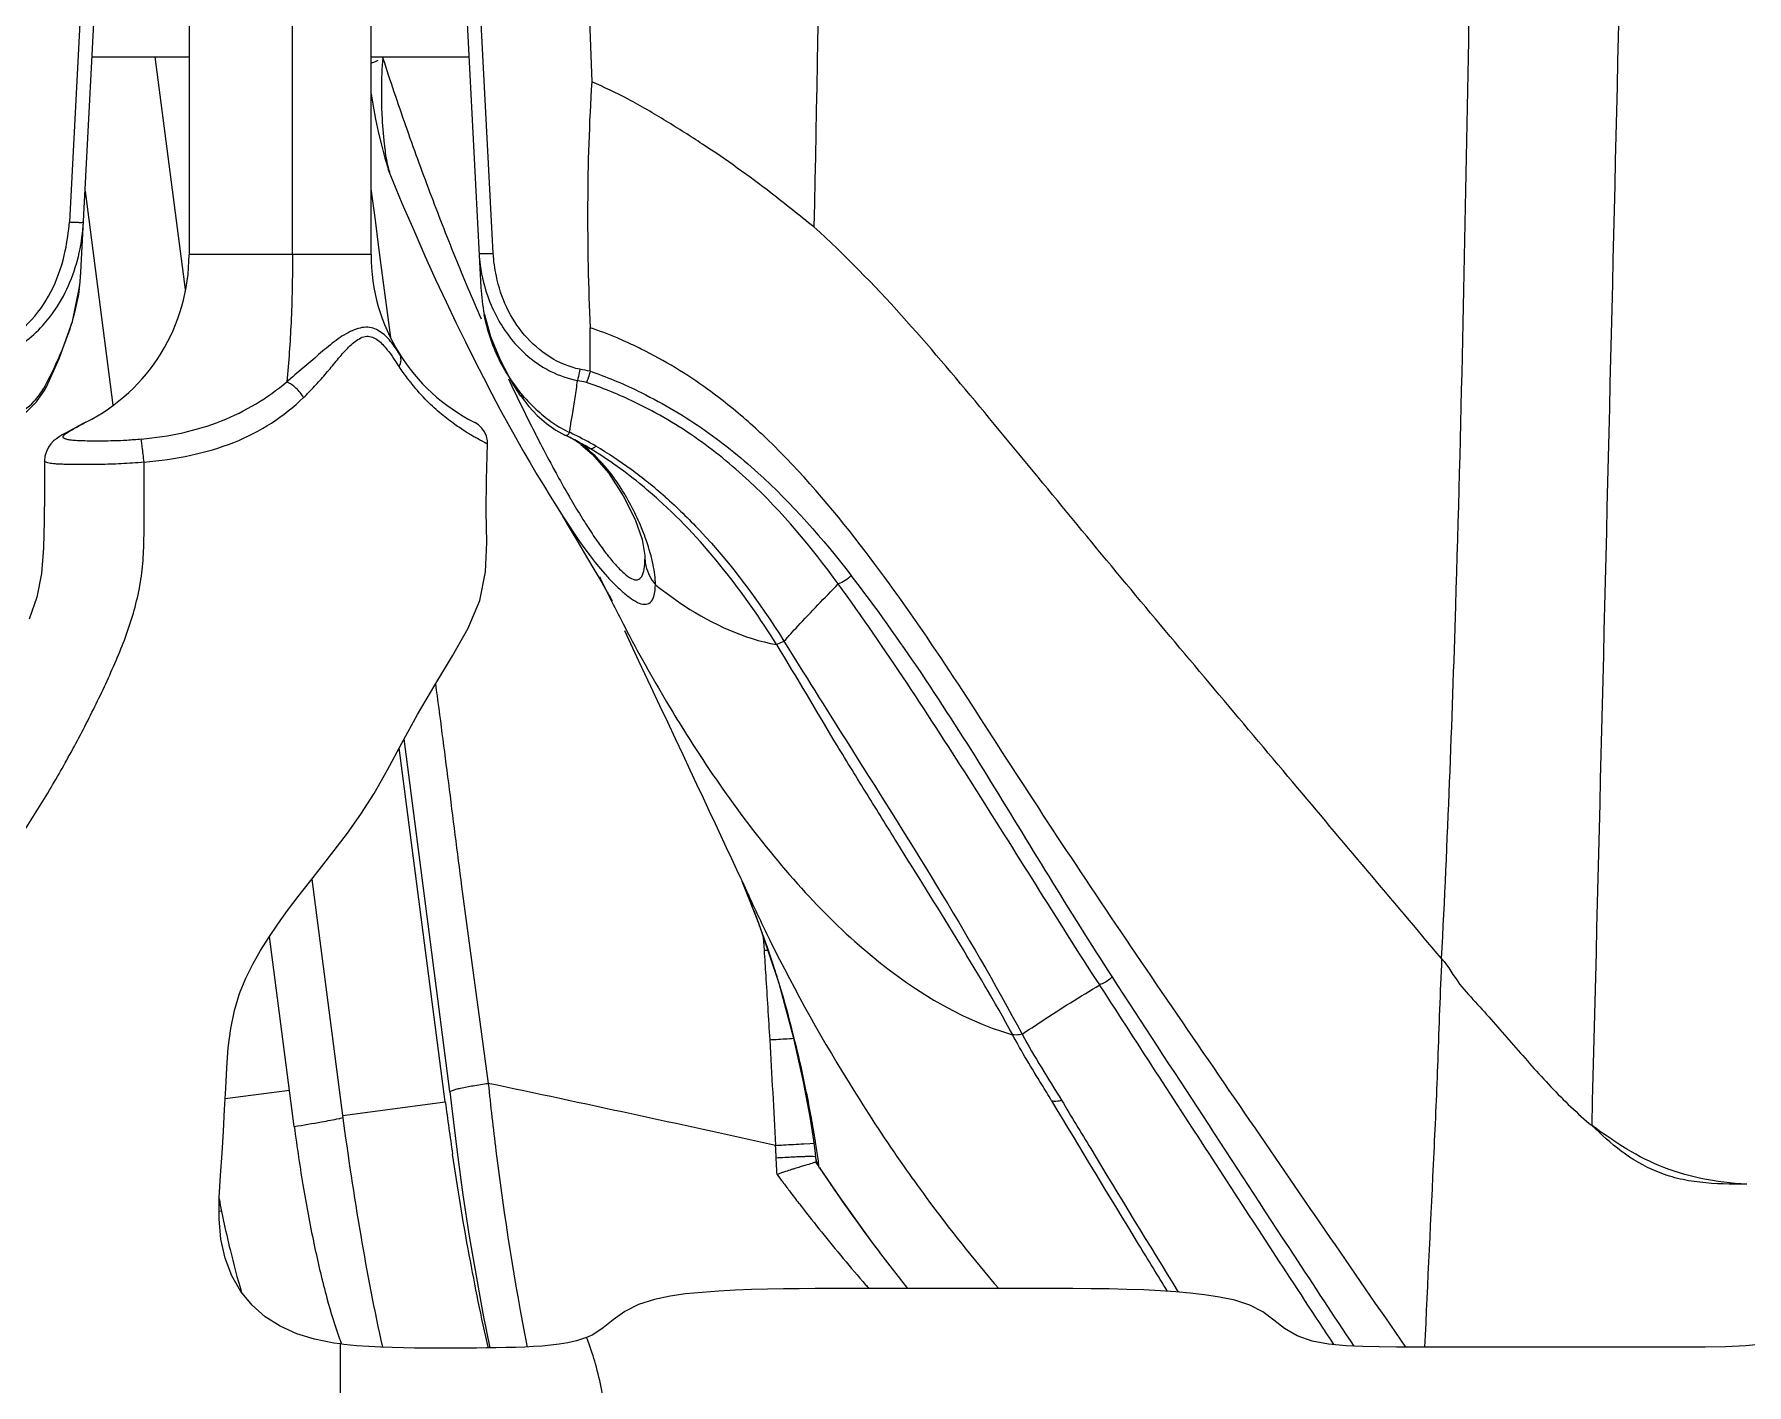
# Model space of a CAD drawing. Header units: millimetres. Extents: x -73584 to -37571, y -61249 to -50748.
# Drawn here: x -54093.75 to -54057.2, y -59246.53 to -59217.72 of the extents above; entities that cross this region are included whole.
import ezdxf

# ---------------------------------------------------------------- set-up
doc = ezdxf.new("R2010")
doc.units = ezdxf.units.MM
doc.header["$LTSCALE"] = 200
doc.layers.add('DIM', color=3, linetype='Continuous')

# ---------------------------------------------------------------- blocks, each defined once
blk = doc.blocks.new('12586')
at = {"color": 7, "linetype": 'Continuous'}
for p, q in [((-40180.123, -54896.429), (-40178.848, -54872.11)), ((-40173.929, -54896.055), (-40173.929, -54878.989)), ((-40172.42, -54880.816), (-40171.585, -54896.755)), ((-40171.323, -54896.026), (-40172.121, -54880.813)), ((-40175.605, -54896.055), (-40175.605, -54882.057)), ((-40177.812, -54882.557), (-40177.812, -54896.055)), ((-40180.024, -54888.829), (-40180.366, -54895.358)), ((-40179.882, -54891.834), (-40177.812, -54891.834)), ((-40177.889, -54896.799), (-40178.535, -54891.834)), ((-40173.929, -54891.834), (-40171.843, -54891.834)), ((-40173.93, -54894.652), (-40173.843, -54895.316)), ((-40180.032, -54894.7), (-40179.438, -54899.267)), ((-40173.269, -54894.955), (-40173.019, -54895.536)), ((-40173.843, -54895.316), (-40173.774, -54895.847)), ((-40173.843, -54895.316), (-40173.774, -54895.847)), ((-40177.183, -54896.055), (-40177.812, -54896.055)), ((-40175.605, -54896.055), (-40177.183, -54896.055)), ((-40175.429, -54896.055), (-40175.605, -54896.055)), ((-40173.929, -54896.055), (-40175.429, -54896.055)), ((-40173.948, -54896.055), (-40174.548, -54896.055)), ((-40173.774, -54895.847), (-40173.704, -54896.383)), ((-40173.774, -54895.847), (-40173.704, -54896.383)), ((-40173.704, -54896.383), (-40173.516, -54897.823)), ((-40172.55, -54896.586), (-40172.329, -54897.061)), ((-40172.329, -54897.061), (-40172.118, -54897.504)), ((-40172.118, -54897.504), (-40171.915, -54897.918)), ((-40171.507, -54897.334), (-40171.378, -54897.798)), ((-40169.252, -54898.542), (-40169.252, -54897.615)), ((-40169.252, -54898.542), (-40169.252, -54897.615)), ((-40171.532, -54898.677), (-40171.352, -54899.023)), ((-40170.749, -54899.061), (-40170.754, -54899.053)), ((-40169.633, -54899.471), (-40169.602, -54899.288)), ((-40180.019, -54899.632), (-40180.016, -54899.63)), ((-40169.409, -54900.13), (-40169.449, -54900.104)), ((-40169.449, -54900.104), (-40169.204, -54900.317)), ((-40180.895, -54900.453), (-40180.895, -54900.453)), ((-40170.536, -54900.493), (-40170.388, -54900.743)), ((-40169.204, -54900.317), (-40168.865, -54900.711)), ((-40169.85, -54901.616), (-40169.741, -54901.801)), ((-40168.084, -54902.47), (-40168.083, -54902.548)), ((-40172.344, -54914.13), (-40173.327, -54906.574)), ((-40172.249, -54913.904), (-40173.225, -54906.386)), ((-40175.192, -54909.374), (-40174.536, -54914.422)), ((-40166.037, -54909.365), (-40166.011, -54909.419)), ((-40165.946, -54909.559), (-40165.946, -54909.559)), ((-40165.946, -54909.559), (-40165.946, -54909.559)), ((-40175.567, -54914.652), (-40176.095, -54910.597)), ((-40165.559, -54910.602), (-40165.541, -54910.895)), ((-40177.042, -54914.058), (-40175.668, -54913.875)), ((-40174.536, -54914.422), (-40172.344, -54914.13)), ((-40164.695, -54915.022), (-40164.566, -54915.014)), ((-40164.566, -54915.014), (-40164.479, -54915.009)), ((-40164.651, -54915.481), (-40164.768, -54915.516)), ((-40164.453, -54915.224), (-40164.442, -54915.315)), ((-40164.445, -54915.285), (-40164.443, -54915.308)), ((-40164.443, -54915.308), (-40164.442, -54915.315)), ((-40164.443, -54915.308), (-40164.442, -54915.315)), ((-40164.442, -54915.315), (-40164.442, -54915.32)), ((-40164.442, -54915.32), (-40164.441, -54915.326)), ((-40164.438, -54915.399), (-40164.436, -54915.421)), ((-40164.432, -54915.421), (-40164.43, -54915.431)), ((-40164.43, -54915.433), (-40164.43, -54915.43)), ((-40164.429, -54915.431), (-40164.422, -54915.442)), ((-40164.429, -54915.431), (-40164.422, -54915.443)), ((-40164.363, -54915.529), (-40164.361, -54915.537)), ((-40164.362, -54915.535), (-40164.361, -54915.542)), ((-40164.361, -54915.533), (-40163.926, -54916.171)), ((-40164.36, -54915.542), (-40164.361, -54915.534)), ((-40164.361, -54915.537), (-40164.36, -54915.542)), ((-40164.361, -54915.542), (-40164.36, -54915.542)), ((-40164.36, -54915.542), (-40164.36, -54915.543)), ((-40177.173, -54916.46), (-40177.12, -54916.453)), ((-40163.102, -54917.309), (-40163.056, -54917.371)), ((-40163.056, -54917.371), (-40162.482, -54918.109)), ((-40169.329, -54919.155), (-40169.33, -54919.152)), ((-40169.328, -54919.158), (-40169.33, -54919.152)), ((-40169.33, -54919.152), (-40169.33, -54919.152)), ((-40174.589, -54919.29), (-40174.589, -54923.696))]:
    blk.add_line(p, q, dxfattribs=at)
for points in [[(-40173.929, -54892.622), (-40173.892, -54892.845), (-40173.831, -54893.166), (-40173.768, -54893.463), (-40173.702, -54893.738), (-40173.633, -54893.994), (-40173.555, -54894.238), (-40173.531, -54894.299)], [(-40173.573, -54894.222), (-40173.529, -54894.33), (-40173.269, -54894.955)], [(-40173.019, -54895.536), (-40172.779, -54896.081), (-40172.55, -54896.586)], [(-40174.548, -54896.055), (-40174.748, -54896.055), (-40174.966, -54896.055), (-40175.195, -54896.055), (-40175.429, -54896.055)], [(-40180.858, -54898.876), (-40180.575, -54898.259), (-40180.301, -54897.481), (-40180.147, -54896.712), (-40180.123, -54896.429)], [(-40171.915, -54897.918), (-40171.72, -54898.309), (-40171.532, -54898.677)], [(-40171.378, -54897.798), (-40171.168, -54898.313), (-40170.9, -54898.817), (-40170.754, -54899.053)], [(-40181.825, -54899.643), (-40181.757, -54899.631), (-40181.501, -54899.541), (-40181.27, -54899.392), (-40181.066, -54899.193), (-40180.892, -54898.942), (-40180.858, -54898.877)], [(-40171.352, -54899.023), (-40171.178, -54899.351), (-40171.009, -54899.66)], [(-40170.738, -54899.054), (-40170.718, -54899.087), (-40170.565, -54899.295), (-40170.382, -54899.488), (-40170.184, -54899.656), (-40169.985, -54899.796), (-40169.79, -54899.904)], [(-40180.017, -54899.63), (-40180.059, -54899.652), (-40180.179, -54899.715), (-40180.279, -54899.769), (-40180.368, -54899.817), (-40180.45, -54899.861), (-40180.521, -54899.901), (-40180.584, -54899.94), (-40180.643, -54899.982), (-40180.702, -54900.03), (-40180.759, -54900.089), (-40180.813, -54900.163), (-40180.858, -54900.253), (-40180.887, -54900.355), (-40180.895, -54900.453)], [(-40171.444, -54900.096), (-40171.447, -54900.027), (-40171.467, -54899.93), (-40171.506, -54899.838), (-40171.563, -54899.755), (-40171.636, -54899.685), (-40171.717, -54899.634)], [(-40171.009, -54899.66), (-40170.846, -54899.952), (-40170.688, -54900.23), (-40170.536, -54900.493)], [(-40174.589, -54919.29), (-40174.72, -54919.272), (-40175.133, -54919.19), (-40175.516, -54919.073), (-40175.869, -54918.914), (-40176.187, -54918.712), (-40176.468, -54918.463), (-40176.708, -54918.171), (-40176.901, -54917.836), (-40177.042, -54917.462), (-40177.133, -54917.057), (-40177.173, -54916.624), (-40177.172, -54916.171), (-40177.144, -54915.698), (-40177.108, -54915.222), (-40177.078, -54914.752), (-40177.053, -54914.289), (-40177.03, -54913.839), (-40177.007, -54913.401), (-40176.976, -54912.975), (-40176.924, -54912.565), (-40176.845, -54912.176), (-40176.734, -54911.815), (-40176.601, -54911.49), (-40176.45, -54911.188), (-40176.287, -54910.901), (-40176.11, -54910.619), (-40175.918, -54910.336), (-40175.709, -54910.048), (-40175.484, -54909.75), (-40175.244, -54909.44), (-40174.986, -54909.112), (-40174.713, -54908.763), (-40174.432, -54908.394), (-40174.145, -54907.993), (-40173.86, -54907.549), (-40173.579, -54907.048), (-40173.273, -54906.474), (-40172.939, -54905.866), (-40172.569, -54905.237), (-40172.188, -54904.614), (-40171.853, -54904.026), (-40171.607, -54903.43), (-40171.484, -54902.823), (-40171.457, -54902.193), (-40171.472, -54901.534), (-40171.466, -54900.85), (-40171.444, -54900.096)], [(-40180.895, -54900.453), (-40180.895, -54901.129), (-40180.902, -54901.73), (-40180.921, -54902.307), (-40180.965, -54902.857), (-40181.059, -54903.363), (-40181.224, -54903.828)], [(-40170.388, -54900.743), (-40170.245, -54900.981), (-40170.106, -54901.207), (-40169.972, -54901.423)], [(-40168.865, -54900.711), (-40168.546, -54901.198), (-40168.296, -54901.703), (-40168.141, -54902.129), (-40168.084, -54902.47)], [(-40169.972, -54901.423), (-40169.843, -54901.627), (-40169.717, -54901.821)], [(-40169.741, -54901.801), (-40169.528, -54902.163), (-40169.33, -54902.499), (-40169.155, -54902.798), (-40169.006, -54903.052), (-40168.889, -54903.255), (-40168.81, -54903.392), (-40168.784, -54903.437)], [(-40169.717, -54901.821), (-40169.596, -54902.002), (-40169.48, -54902.172)], [(-40169.48, -54902.172), (-40169.366, -54902.331), (-40169.255, -54902.48), (-40169.144, -54902.622), (-40169.033, -54902.756), (-40168.941, -54902.863)], [(-40168.521, -54904.071), (-40168.218, -54904.719), (-40167.963, -54905.26), (-40167.77, -54905.671), (-40167.605, -54906.022), (-40167.437, -54906.379), (-40167.277, -54906.72), (-40167.125, -54907.043), (-40166.981, -54907.351), (-40166.844, -54907.644), (-40166.713, -54907.924), (-40166.586, -54908.193), (-40166.465, -54908.451), (-40166.349, -54908.7), (-40166.238, -54908.936), (-40166.129, -54909.168), (-40166.037, -54909.365)], [(-40166.014, -54909.42), (-40165.651, -54910.332), (-40165.228, -54911.598)], [(-40166.011, -54909.419), (-40165.976, -54909.496), (-40165.946, -54909.559)], [(-40165.561, -54910.602), (-40165.56, -54910.624), (-40165.541, -54910.895)], [(-40165.228, -54911.598), (-40164.918, -54912.743), (-40164.706, -54913.699), (-40164.567, -54914.445), (-40164.488, -54914.952), (-40164.453, -54915.224)], [(-40172.249, -54913.904), (-40172.208, -54914.27), (-40172.094, -54915.201)], [(-40172.094, -54915.201), (-40171.968, -54916.111), (-40171.832, -54916.992), (-40171.689, -54917.837), (-40171.54, -54918.642), (-40171.391, -54919.377)], [(-40164.441, -54915.326), (-40164.441, -54915.33), (-40164.44, -54915.334), (-40164.439, -54915.34), (-40164.438, -54915.348), (-40164.435, -54915.362), (-40164.429, -54915.388), (-40164.416, -54915.43), (-40164.388, -54915.495), (-40164.36, -54915.543)], [(-40164.36, -54915.543), (-40164.361, -54915.538), (-40164.361, -54915.534)], [(-40163.926, -54916.171), (-40163.246, -54917.116), (-40163.102, -54917.309)], [(-40144.158, -54919.293), (-40144.59, -54919.333), (-40145.027, -54919.351), (-40145.459, -54919.358), (-40145.886, -54919.36), (-40146.313, -54919.359), (-40146.742, -54919.358), (-40147.182, -54919.358), (-40147.624, -54919.358), (-40148.059, -54919.359), (-40148.491, -54919.359), (-40148.917, -54919.359), (-40149.337, -54919.359), (-40149.751, -54919.358), (-40150.156, -54919.359), (-40150.548, -54919.359), (-40150.933, -54919.36), (-40151.309, -54919.36), (-40151.681, -54919.361), (-40152.049, -54919.36), (-40152.413, -54919.356), (-40152.764, -54919.348), (-40153.122, -54919.331), (-40153.495, -54919.297), (-40153.848, -54919.233), (-40154.168, -54919.12), (-40154.433, -54918.966), (-40154.66, -54918.785), (-40154.898, -54918.607), (-40155.174, -54918.465), (-40155.499, -54918.361), (-40155.826, -54918.291), (-40156.143, -54918.242), (-40156.449, -54918.206), (-40156.755, -54918.179), (-40157.089, -54918.156), (-40157.44, -54918.139), (-40157.804, -54918.127), (-40158.179, -54918.119), (-40158.56, -54918.114), (-40158.954, -54918.111), (-40159.367, -54918.109), (-40159.784, -54918.108), (-40160.204, -54918.108), (-40160.621, -54918.108), (-40161.032, -54918.108), (-40161.433, -54918.109), (-40161.827, -54918.109), (-40162.215, -54918.109), (-40162.604, -54918.109), (-40162.992, -54918.109), (-40163.373, -54918.109), (-40163.749, -54918.108), (-40164.107, -54918.109), (-40164.453, -54918.11), (-40164.792, -54918.113), (-40165.128, -54918.117), (-40165.466, -54918.124), (-40165.808, -54918.133), (-40166.156, -54918.147), (-40166.51, -54918.165), (-40166.865, -54918.191), (-40167.22, -54918.226), (-40167.549, -54918.272), (-40167.881, -54918.341), (-40168.223, -54918.453), (-40168.515, -54918.601), (-40168.759, -54918.776), (-40168.974, -54918.951), (-40169.193, -54919.096), (-40169.328, -54919.158)], [(-40169.33, -54919.152), (-40169.374, -54919.17), (-40169.548, -54919.225), (-40169.728, -54919.266), (-40169.911, -54919.296), (-40170.093, -54919.319), (-40170.276, -54919.336), (-40170.46, -54919.349), (-40170.65, -54919.359), (-40170.848, -54919.366), (-40171.052, -54919.371), (-40171.259, -54919.375), (-40171.468, -54919.378), (-40171.679, -54919.38), (-40171.893, -54919.381), (-40172.109, -54919.382), (-40172.327, -54919.383), (-40172.549, -54919.383), (-40172.775, -54919.382), (-40173.004, -54919.38), (-40173.237, -54919.377), (-40173.476, -54919.371), (-40173.722, -54919.362), (-40173.975, -54919.348), (-40174.237, -54919.329), (-40174.51, -54919.301), (-40174.589, -54919.29)], [(-40174.589, -54919.29), (-40174.589, -54919.294), (-40174.588, -54919.356), (-40174.589, -54919.495), (-40174.589, -54919.7), (-40174.589, -54919.959), (-40174.589, -54920.258), (-40174.589, -54920.582), (-40174.59, -54920.928), (-40174.589, -54921.291), (-40174.59, -54921.668), (-40174.589, -54922.057), (-40174.589, -54922.458), (-40174.589, -54922.867), (-40174.59, -54923.282), (-40174.589, -54923.696)]]:
    blk.add_lwpolyline(points, dxfattribs=at)
for centre, radius, start, end in [((-56105.197, -54513.61), 15962.362, 358.5603968, 358.6816958), ((-40162.742, -54892.633), 10.967, 175.9007, 179.5014), ((-40118.54, -54874.141), 57.915, 197.80373, 198.56656), ((-40163.786, -54892.629), 9.923, 179.4698, 181.3118), ((-40118.906, -54874.264), 57.528, 198.56644, 199.32663), ((-40111.82, -54871.742), 65.05, 199.35699, 200.68072), ((-40108.675, -54870.605), 68.394, 200.64142, 201.26462), ((-40184.039, -54895.156), 3.977, 347.5489, 357.0366), ((-40118.663, -54874.492), 57.676, 201.26439, 201.99631), ((-40181.812, -54896.056), 4, 296.7162, 0), ((-40169.929, -54896.055), 4, 180.0002, 243.463), ((-40124.378, -54876.796), 51.514, 202.0012, 202.8105), ((-40184.308, -54896.208), 4.192, 352.1785, 356.971), ((-40127.727, -54878.205), 47.881, 202.81, 203.6689), ((-40167.472, -54896.538), 4.118, 183.0234, 191.1552), ((-40168.401, -54895.873), 3.221, 200.7353, 209.6013), ((-40168.608, -54895.992), 2.983, 209.5857, 218.8569), ((-40172.273, -54906.389), 9.28, 63.7067, 65.9757), ((-40180.539, -54903.157), 8.614, 33.1758, 34.2345), ((-40172.717, -54908.306), 10.36, 64.4033, 70.4587), ((-40182.115, -54898.25), 1.367, 316.9444, 324.4029), ((-40168.71, -54895.349), 5.559, 218.0197, 218.5498), ((-40127.768, -54878.261), 47.82, 205.3076, 206.1447), ((-40173.979, -54920.454), 22.165, 77.8996, 78.4013), ((-40172.334, -54907.599), 9.314, 64.7824, 71.2072), ((-40133.578, -54881.111), 41.348, 206.1469, 206.9283), ((-40168.646, -54897.608), 2.472, 235.3181, 240.1393), ((-40168.685, -54897.677), 2.393, 240.131, 245.1155), ((-40172.508, -54905.585), 6.298, 62.6889, 64.4339), ((-40172.362, -54905.608), 6.349, 64.1928, 65.132), ((-40172.566, -54905.708), 6.434, 59.7423, 62.7335), ((-40172.474, -54905.546), 6.248, 58.8677, 59.7202), ((-40174.032, -54908.354), 9.565, 53.7613, 59.1723), ((-40174.409, -54908.871), 10.205, 48.5537, 53.7686), ((-40138.417, -54888.262), 33.964, 205.5683, 206.3469), ((-40138.528, -54888.317), 33.84, 206.3472, 206.5582), ((-40190.759, -54919.683), 26.792, 21.0633, 22.5197), ((-40189.784, -54919.304), 25.747, 20.6444, 21.0575), ((-40188.893, -54918.97), 24.795, 19.6903, 20.6481), ((-40165.968, -54904.4), 6.509, 273.7537, 274.4381), ((-40185.755, -54917.882), 21.474, 16.9985, 17.8277), ((-39219.915, -54862.041), 946.866, 183.073127, 183.209654), ((-40132.374, -54894.376), 36.844, 211.9707, 214.9622), ((-40107.743, -54905.727), 65.145, 187.41092, 188.39953), ((-40163.322, -54946.447), 31.181, 93.2723, 93.6082), ((-40159.95, -54912.438), 5.387, 213.8842, 214.0666), ((-40157.208, -54910.584), 8.697, 214.0662, 214.2961), ((-40162.647, -54922.958), 7.737, 108.3436, 109.7662), ((-40133.574, -54892.182), 39.45, 216.5539, 216.8434), ((-40133.569, -54892.178), 39.455, 216.8434, 217.0106), ((-40131.465, -54893.573), 39.551, 213.7194, 216.879), ((-40133.576, -54892.183), 39.447, 217.0106, 217.1936), ((-40133.613, -54892.211), 39.401, 217.1935, 217.6796), ((-40133.668, -54892.254), 39.33, 217.6797, 217.8157), ((-40133.846, -54892.393), 39.105, 217.8147, 218.8118), ((-40134.748, -54893.125), 37.944, 218.8031, 221.0201), ((-40135.518, -54893.787), 36.927, 221.0302, 221.1986)]:
    blk.add_arc(centre, radius, start, end, dxfattribs=at)
for points, knots in [([(-40169.866, -54876.309), (-40169.853, -54877.647), (-40169.704, -54883.004), (-40169.338, -54888.352), (-40169.22, -54892.371)], [0, 0, 0, 0, 0.249693, 1, 1, 1, 1]), ([(-40151.082, -54911.072), (-40150.955, -54908.564), (-40150.566, -54898.494), (-40150.481, -54888.417), (-40150.29, -54880.853)], [0, 0, 0, 0, 0.249132, 1, 1, 1, 1]), ([(-40173.93, -54891.969), (-40173.919, -54891.966), (-40173.867, -54891.95), (-40173.817, -54891.926), (-40173.779, -54891.905)], [0, 0, 0, 0, 0.212446, 1, 1, 1, 1]), ([(-40164.479, -54895.465), (-40164.78, -54895.221), (-40165.55, -54894.604), (-40166.603, -54893.849), (-40167.633, -54893.2), (-40168.166, -54892.887), (-40168.44, -54892.741)], [0, 0, 0, 0, 0.241475, 0.615012, 0.806192, 1, 1, 1, 1]), ([(-40173.707, -54892.856), (-40173.705, -54892.927), (-40173.695, -54893.207), (-40173.67, -54893.487), (-40173.647, -54893.695)], [0, 0, 0, 0, 0.253815, 1, 1, 1, 1]), ([(-40173.647, -54893.695), (-40173.642, -54893.741), (-40173.622, -54893.917), (-40173.595, -54894.092), (-40173.557, -54894.217)], [0, 0, 0, 0, 0.263601, 1, 1, 1, 1]), ([(-40180.366, -54895.358), (-40180.33, -54895.36), (-40180.259, -54895.363), (-40180.175, -54895.366), (-40180.12, -54895.366), (-40180.091, -54895.366), (-40180.077, -54895.363), (-40180.067, -54895.363), (-40180.067, -54895.361)], [0, 0, 0, 0, 0.367245, 0.705334, 0.834644, 0.927749, 0.981577, 1, 1, 1, 1]), ([(-40151.082, -54911.072), (-40152.145, -54909.821), (-40154.315, -54907.236), (-40157.061, -54903.99), (-40159.276, -54901.311), (-40160.927, -54899.306), (-40162.603, -54897.308), (-40163.823, -54896.06), (-40164.477, -54895.462)], [0, 0, 0, 0, 0.239301, 0.492074, 0.619823, 0.746109, 0.870746, 1, 1, 1, 1]), ([(-40182.622, -54898.153), (-40182.347, -54898.153), (-40181.791, -54898.005), (-40181.141, -54897.471), (-40180.682, -54896.773), (-40180.511, -54896.243), (-40180.454, -54895.974)], [0, 0, 0, 0, 0.249729, 0.499767, 0.750008, 1, 1, 1, 1]), ([(-40180.939, -54897.572), (-40180.839, -54897.462), (-40180.478, -54896.999), (-40180.25, -54896.44), (-40180.155, -54896.013)], [0, 0, 0, 0, 0.253683, 1, 1, 1, 1]), ([(-40175.605, -54896.055), (-40175.605, -54896.54), (-40175.624, -54897.444), (-40175.684, -54898.347), (-40175.729, -54898.765)], [0, 0, 0, 0, 0.536097, 1, 1, 1, 1]), ([(-40171.623, -54896.029), (-40171.623, -54896.031), (-40171.611, -54896.031), (-40171.598, -54896.033), (-40171.569, -54896.033), (-40171.514, -54896.034), (-40171.431, -54896.031), (-40171.36, -54896.028), (-40171.323, -54896.026)], [0, 0, 0, 0, 0.02036, 0.076635, 0.168379, 0.294538, 0.630513, 1, 1, 1, 1]), ([(-40171.623, -54896.029), (-40171.619, -54896.112), (-40171.587, -54896.447), (-40171.504, -54896.777), (-40171.414, -54897.014)], [0, 0, 0, 0, 0.247317, 1, 1, 1, 1]), ([(-40169.471, -54898.501), (-40169.924, -54898.408), (-40170.764, -54897.851), (-40171.161, -54896.97), (-40171.255, -54896.514)], [0, 0, 0, 0, 0.498531, 1, 1, 1, 1]), ([(-40180.256, -54897.291), (-40180.293, -54897.435), (-40180.461, -54897.993), (-40180.71, -54898.523), (-40180.915, -54898.904)], [0, 0, 0, 0, 0.256692, 1, 1, 1, 1]), ([(-40173.32, -54898.178), (-40173.379, -54898.084), (-40173.471, -54897.947), (-40173.618, -54897.786), (-40173.741, -54897.687), (-40173.882, -54897.616), (-40174.043, -54897.595), (-40174.211, -54897.627), (-40174.444, -54897.721), (-40174.666, -54897.872), (-40174.882, -54898.047), (-40175.105, -54898.236), (-40175.384, -54898.479), (-40175.612, -54898.671), (-40175.729, -54898.765)], [0, 0, 0, 0, 0.109735, 0.162826, 0.214507, 0.265235, 0.31639, 0.371412, 0.431602, 0.564144, 0.634338, 0.706016, 0.852035, 1, 1, 1, 1]), ([(-40175.367, -54899.101), (-40175.287, -54899.024), (-40175.131, -54898.864), (-40174.946, -54898.657), (-40174.804, -54898.488), (-40174.666, -54898.318), (-40174.528, -54898.153), (-40174.382, -54898.002), (-40174.27, -54897.904), (-40174.152, -54897.828), (-40174.024, -54897.786), (-40173.893, -54897.81), (-40173.778, -54897.878), (-40173.675, -54897.972), (-40173.613, -54898.045), (-40173.583, -54898.083)], [0, 0, 0, 0, 0.13708, 0.273612, 0.341635, 0.409393, 0.542204, 0.606107, 0.667286, 0.724914, 0.777732, 0.828766, 0.882728, 0.93999, 1, 1, 1, 1]), ([(-40168.495, -54897.913), (-40168.557, -54897.885), (-40168.805, -54897.778), (-40169.059, -54897.681), (-40169.252, -54897.615)], [0, 0, 0, 0, 0.247296, 1, 1, 1, 1]), ([(-40173.583, -54898.083), (-40173.568, -54898.101), (-40173.511, -54898.176), (-40173.457, -54898.252), (-40173.418, -54898.311)], [0, 0, 0, 0, 0.24796, 1, 1, 1, 1]), ([(-40173.329, -54898.443), (-40173.307, -54898.399), (-40173.277, -54898.31), (-40173.297, -54898.214), (-40173.32, -54898.178)], [0, 0, 0, 0, 0.537959, 1, 1, 1, 1]), ([(-40166.312, -54899.256), (-40166.453, -54899.144), (-40167.036, -54898.699), (-40167.667, -54898.314), (-40168.163, -54898.069)], [0, 0, 0, 0, 0.246162, 1, 1, 1, 1]), ([(-40173.089, -54898.773), (-40173.109, -54898.747), (-40173.192, -54898.639), (-40173.271, -54898.528), (-40173.329, -54898.443)], [0, 0, 0, 0, 0.242888, 1, 1, 1, 1]), ([(-40170.264, -54898.452), (-40170.208, -54898.485), (-40169.975, -54898.614), (-40169.719, -54898.701), (-40169.523, -54898.741)], [0, 0, 0, 0, 0.245464, 1, 1, 1, 1]), ([(-40169.471, -54898.501), (-40169.476, -54898.524), (-40169.493, -54898.604), (-40169.51, -54898.684), (-40169.523, -54898.741)], [0, 0, 0, 0, 0.292222, 1, 1, 1, 1]), ([(-40169.252, -54898.542), (-40169.266, -54898.589), (-40169.282, -54898.655), (-40169.313, -54898.733), (-40169.331, -54898.765), (-40169.333, -54898.781)], [0, 0, 0, 0, 0.572798, 0.813194, 1, 1, 1, 1]), ([(-40180.858, -54898.877), (-40180.86, -54898.881), (-40180.874, -54898.898), (-40180.898, -54898.903), (-40180.915, -54898.904)], [0, 0, 0, 0, 0.20333, 1, 1, 1, 1]), ([(-40178.833, -54899.991), (-40178.536, -54899.961), (-40177.955, -54899.876), (-40177.126, -54899.629), (-40176.379, -54899.256), (-40175.932, -54898.94), (-40175.729, -54898.765)], [0, 0, 0, 0, 0.264147, 0.518533, 0.762221, 1, 1, 1, 1]), ([(-40175.367, -54899.101), (-40175.412, -54899.028), (-40175.521, -54898.899), (-40175.657, -54898.801), (-40175.729, -54898.765)], [0, 0, 0, 0, 0.518283, 1, 1, 1, 1]), ([(-40171.9, -54899.839), (-40171.982, -54899.787), (-40172.161, -54899.666), (-40172.443, -54899.451), (-40172.756, -54899.169), (-40172.955, -54898.94), (-40173.057, -54898.813)], [0, 0, 0, 0, 0.188095, 0.415956, 0.685179, 1, 1, 1, 1]), ([(-40168.241, -54898.962), (-40167.767, -54899.189), (-40166.866, -54899.711), (-40165.284, -54900.984), (-40164.287, -54902.117), (-40163.682, -54902.897)], [0, 0, 0, 0, 0.259487, 0.512223, 1, 1, 1, 1]), ([(-40181.752, -54899.543), (-40181.693, -54899.533), (-40181.454, -54899.47), (-40181.243, -54899.32), (-40181.116, -54899.184)], [0, 0, 0, 0, 0.242362, 1, 1, 1, 1]), ([(-40178.773, -54900.483), (-40178.438, -54900.45), (-40177.787, -54900.359), (-40176.863, -54900.095), (-40176.045, -54899.676), (-40175.578, -54899.304), (-40175.367, -54899.101)], [0, 0, 0, 0, 0.269615, 0.524819, 0.765969, 1, 1, 1, 1]), ([(-40170.653, -54899.104), (-40170.664, -54899.103), (-40170.698, -54899.096), (-40170.733, -54899.08), (-40170.749, -54899.061)], [0, 0, 0, 0, 0.299576, 1, 1, 1, 1]), ([(-40170.652, -54899.103), (-40170.564, -54899.205), (-40170.372, -54899.393), (-40170.163, -54899.564), (-40170.053, -54899.641)], [0, 0, 0, 0, 0.499729, 1, 1, 1, 1]), ([(-40163.959, -54903.078), (-40164.528, -54902.296), (-40165.477, -54901.158), (-40167.017, -54899.901), (-40167.9, -54899.391), (-40168.365, -54899.172)], [0, 0, 0, 0, 0.488159, 0.740751, 1, 1, 1, 1]), ([(-40178.833, -54899.991), (-40178.935, -54900.001), (-40179.13, -54900.019), (-40179.41, -54900.029), (-40179.663, -54900.033), (-40179.885, -54900.033), (-40180.071, -54900.03), (-40180.222, -54900.023), (-40180.326, -54900.013), (-40180.391, -54900.003), (-40180.429, -54899.995), (-40180.458, -54899.986), (-40180.48, -54899.975), (-40180.495, -54899.963), (-40180.504, -54899.94), (-40180.482, -54899.904), (-40180.447, -54899.876), (-40180.404, -54899.847), (-40180.341, -54899.809), (-40180.251, -54899.758), (-40180.137, -54899.693), (-40180.058, -54899.651), (-40180.017, -54899.63)], [0, 0, 0, 0, 0.134964, 0.25806, 0.370418, 0.468514, 0.550484, 0.616575, 0.66752, 0.687618, 0.704327, 0.717798, 0.728264, 0.736225, 0.742782, 0.758434, 0.785151, 0.803923, 0.826699, 0.88158, 0.940616, 1, 1, 1, 1]), ([(-40169.692, -54899.848), (-40169.687, -54899.815), (-40169.67, -54899.69), (-40169.649, -54899.565), (-40169.633, -54899.471)], [0, 0, 0, 0, 0.255879, 1, 1, 1, 1]), ([(-40178.773, -54900.483), (-40178.779, -54900.426), (-40178.792, -54900.317), (-40178.809, -54900.17), (-40178.823, -54900.063), (-40178.83, -54900.008), (-40178.833, -54899.991)], [0, 0, 0, 0, 0.345585, 0.66559, 0.894037, 1, 1, 1, 1]), ([(-40171.444, -54900.096), (-40171.444, -54900.095), (-40171.449, -54900.094), (-40171.453, -54900.09), (-40171.464, -54900.084), (-40171.478, -54900.076), (-40171.496, -54900.067), (-40171.526, -54900.051), (-40171.572, -54900.027), (-40171.638, -54899.992), (-40171.715, -54899.949), (-40171.804, -54899.898), (-40171.867, -54899.86), (-40171.9, -54899.839)], [0, 0, 0, 0, 0.005094, 0.018941, 0.041226, 0.071595, 0.109713, 0.155383, 0.268803, 0.410709, 0.580118, 0.776616, 1, 1, 1, 1]), ([(-40170.443, -54899.837), (-40170.412, -54899.899), (-40170.286, -54900.145), (-40170.157, -54900.389), (-40170.059, -54900.571)], [0, 0, 0, 0, 0.253039, 1, 1, 1, 1]), ([(-40169.79, -54899.904), (-40169.774, -54899.911), (-40169.726, -54899.91), (-40169.699, -54899.87), (-40169.692, -54899.848)], [0, 0, 0, 0, 0.429031, 1, 1, 1, 1]), ([(-40169.409, -54900.13), (-40169.495, -54900.066), (-40169.62, -54899.985), (-40169.753, -54899.921), (-40169.79, -54899.904)], [0, 0, 0, 0, 0.723024, 1, 1, 1, 1]), ([(-40168.591, -54901.042), (-40168.649, -54900.952), (-40168.88, -54900.615), (-40169.164, -54900.308), (-40169.409, -54900.13)], [0, 0, 0, 0, 0.259837, 1, 1, 1, 1]), ([(-40169.13, -54900.14), (-40169.151, -54900.158), (-40169.183, -54900.185), (-40169.228, -54900.202), (-40169.244, -54900.198)], [0, 0, 0, 0, 0.627161, 1, 1, 1, 1]), ([(-40151.845, -54919.361), (-40152.995, -54917.701), (-40154.73, -54915.17), (-40157.048, -54911.792), (-40158.757, -54909.275), (-40160.347, -54906.843), (-40161.859, -54904.479), (-40163.5, -54902.165), (-40164.75, -54900.689), (-40165.47, -54899.998)], [0, 0, 0, 0, 0.255695, 0.388483, 0.518582, 0.640829, 0.756244, 0.873707, 1, 1, 1, 1]), ([(-40173.907, -54926.043), (-40174.264, -54926.042), (-40174.983, -54926.038), (-40176.061, -54926.027), (-40177.143, -54926.007), (-40178.224, -54925.972), (-40179.302, -54925.905), (-40180.196, -54925.783), (-40180.893, -54925.6), (-40181.398, -54925.407), (-40181.872, -54925.142), (-40182.282, -54924.788), (-40182.622, -54924.369), (-40182.9, -54923.91), (-40183.119, -54923.425), (-40183.342, -54922.752), (-40183.514, -54921.877), (-40183.622, -54920.809), (-40183.682, -54919.731), (-40183.717, -54918.65), (-40183.738, -54917.569), (-40183.749, -54916.488), (-40183.752, -54915.406), (-40183.753, -54914.505), (-40183.75, -54913.785), (-40183.749, -54913.245), (-40183.73, -54912.705), (-40183.665, -54912.17), (-40183.535, -54911.647), (-40183.328, -54911.147), (-40183.044, -54910.685), (-40182.618, -54910.104), (-40182.068, -54909.389), (-40181.54, -54908.659), (-40181.143, -54908.058), (-40180.765, -54907.445), (-40180.317, -54906.661), (-40179.9, -54905.86), (-40179.589, -54905.209), (-40179.293, -54904.553), (-40179.037, -54903.878), (-40178.886, -54903.267), (-40178.826, -54902.912), (-40178.787, -54902.555), (-40178.771, -54902.106), (-40178.774, -54901.566), (-40178.773, -54901.024), (-40178.773, -54900.663), (-40178.773, -54900.483)], [0, 0, 0, 0, 0.031071, 0.062409, 0.09375, 0.125084, 0.156444, 0.187635, 0.203244, 0.218953, 0.234579, 0.250142, 0.265746, 0.281253, 0.296631, 0.31197, 0.342748, 0.37387, 0.405227, 0.436551, 0.467852, 0.499193, 0.53056, 0.561861, 0.577491, 0.593148, 0.608791, 0.624388, 0.639958, 0.655507, 0.671171, 0.686929, 0.718158, 0.749534, 0.765195, 0.780797, 0.812136, 0.843592, 0.859268, 0.874883, 0.906112, 0.921777, 0.929584, 0.93737, 0.952948, 0.968605, 0.984314, 1, 1, 1, 1]), ([(-40178.773, -54900.483), (-40178.936, -54900.497), (-40179.25, -54900.519), (-40179.689, -54900.532), (-40180.065, -54900.535), (-40180.332, -54900.533), (-40180.507, -54900.528), (-40180.611, -54900.524), (-40180.698, -54900.517), (-40180.767, -54900.509), (-40180.822, -54900.499), (-40180.864, -54900.487), (-40180.894, -54900.468), (-40180.895, -54900.453)], [0, 0, 0, 0, 0.22994, 0.439805, 0.616178, 0.756663, 0.81365, 0.862177, 0.902601, 0.935317, 0.960764, 0.979403, 1, 1, 1, 1]), ([(-40167.794, -54901.282), (-40167.906, -54901.182), (-40168.363, -54900.788), (-40168.856, -54900.435), (-40169.244, -54900.198)], [0, 0, 0, 0, 0.24727, 1, 1, 1, 1]), ([(-40170.059, -54900.571), (-40170.033, -54900.62), (-40169.927, -54900.815), (-40169.818, -54901.009), (-40169.736, -54901.153)], [0, 0, 0, 0, 0.253881, 1, 1, 1, 1]), ([(-40169.736, -54901.153), (-40169.71, -54901.198), (-40169.608, -54901.373), (-40169.504, -54901.547), (-40169.425, -54901.675)], [0, 0, 0, 0, 0.255729, 1, 1, 1, 1]), ([(-40168.052, -54902.16), (-40168.084, -54902.067), (-40168.231, -54901.68), (-40168.421, -54901.308), (-40168.591, -54901.042)], [0, 0, 0, 0, 0.238092, 1, 1, 1, 1]), ([(-40167.654, -54901.221), (-40167.397, -54901.448), (-40166.442, -54902.381), (-40165.64, -54903.462), (-40165.117, -54904.302)], [0, 0, 0, 0, 0.257414, 1, 1, 1, 1]), ([(-40165.276, -54904.372), (-40165.62, -54903.816), (-40166.388, -54902.724), (-40167.29, -54901.735), (-40167.794, -54901.282)], [0, 0, 0, 0, 0.49102, 1, 1, 1, 1]), ([(-40169.425, -54901.675), (-40169.4, -54901.714), (-40169.304, -54901.867), (-40169.205, -54902.017), (-40169.13, -54902.127)], [0, 0, 0, 0, 0.258766, 1, 1, 1, 1]), ([(-40169.13, -54902.127), (-40169.061, -54902.227), (-40168.928, -54902.411), (-40168.731, -54902.655), (-40168.549, -54902.842), (-40168.398, -54902.962), (-40168.242, -54903.015), (-40168.13, -54902.91), (-40168.094, -54902.747), (-40168.083, -54902.62), (-40168.083, -54902.548)], [0, 0, 0, 0, 0.205781, 0.386077, 0.534497, 0.645548, 0.719618, 0.784756, 0.877471, 1, 1, 1, 1]), ([(-40167.861, -54903.095), (-40167.86, -54902.953), (-40167.905, -54902.634), (-40167.994, -54902.327), (-40168.052, -54902.16)], [0, 0, 0, 0, 0.447056, 1, 1, 1, 1]), ([(-40168.083, -54902.548), (-40168.081, -54902.597), (-40168.054, -54902.794), (-40167.96, -54902.983), (-40167.861, -54903.095)], [0, 0, 0, 0, 0.244711, 1, 1, 1, 1]), ([(-40168.94, -54902.864), (-40168.883, -54902.93), (-40168.768, -54903.055), (-40168.591, -54903.225), (-40168.419, -54903.368), (-40168.257, -54903.471), (-40168.104, -54903.529), (-40167.95, -54903.487), (-40167.87, -54903.313), (-40167.862, -54903.179), (-40167.861, -54903.095)], [0, 0, 0, 0, 0.162379, 0.314043, 0.454897, 0.57622, 0.671741, 0.749053, 0.845266, 1, 1, 1, 1]), ([(-40163.682, -54902.897), (-40163.719, -54902.94), (-40163.808, -54903.009), (-40163.907, -54903.064), (-40163.959, -54903.078)], [0, 0, 0, 0, 0.51137, 1, 1, 1, 1]), ([(-40158.111, -54911.457), (-40159.034, -54910.045), (-40160.767, -54907.115), (-40162.631, -54904.257), (-40163.682, -54902.897)], [0, 0, 0, 0, 0.495317, 1, 1, 1, 1]), ([(-40167.861, -54903.095), (-40167.66, -54903.256), (-40166.883, -54903.827), (-40165.974, -54904.247), (-40165.276, -54904.372)], [0, 0, 0, 0, 0.266155, 1, 1, 1, 1]), ([(-40165.117, -54904.302), (-40165.02, -54904.194), (-40164.639, -54903.781), (-40164.249, -54903.377), (-40163.959, -54903.078)], [0, 0, 0, 0, 0.258984, 1, 1, 1, 1]), ([(-40158.38, -54911.631), (-40159.298, -54910.217), (-40161.085, -54907.32), (-40162.952, -54904.47), (-40163.959, -54903.078)], [0, 0, 0, 0, 0.495206, 1, 1, 1, 1]), ([(-40168.797, -54903.447), (-40168.705, -54903.631), (-40168.334, -54904.357), (-40167.936, -54905.07), (-40167.623, -54905.595)], [0, 0, 0, 0, 0.252235, 1, 1, 1, 1]), ([(-40165.276, -54904.372), (-40165.267, -54904.367), (-40165.216, -54904.34), (-40165.16, -54904.322), (-40165.117, -54904.302)], [0, 0, 0, 0, 0.185282, 1, 1, 1, 1]), ([(-40160.236, -54912.696), (-40160.62, -54911.995), (-40161.436, -54910.62), (-40162.5, -54908.927), (-40163.347, -54907.56), (-40164.212, -54906.161), (-40164.834, -54905.084), (-40165.273, -54904.373)], [0, 0, 0, 0, 0.246429, 0.492783, 0.61675, 0.742206, 1, 1, 1, 1]), ([(-40165.117, -54904.302), (-40164.682, -54905.006), (-40162.94, -54907.771), (-40161.186, -54910.534), (-40160.036, -54912.687)], [0, 0, 0, 0, 0.253179, 1, 1, 1, 1]), ([(-40172.553, -54905.211), (-40172.461, -54905.915), (-40172.274, -54907.356), (-40171.914, -54910.199), (-40171.625, -54912.336), (-40171.427, -54913.734)], [0, 0, 0, 0, 0.247808, 0.507298, 1, 1, 1, 1]), ([(-40167.623, -54905.595), (-40167.506, -54905.792), (-40167.033, -54906.567), (-40166.526, -54907.321), (-40166.125, -54907.868)], [0, 0, 0, 0, 0.252933, 1, 1, 1, 1]), ([(-40166.125, -54907.868), (-40165.718, -54908.423), (-40164.872, -54909.482), (-40163.061, -54911.301), (-40161.411, -54912.358), (-40160.238, -54912.696)], [0, 0, 0, 0, 0.267681, 0.525402, 1, 1, 1, 1]), ([(-40165.946, -54909.559), (-40165.777, -54909.935), (-40165.079, -54911.415), (-40164.278, -54912.846), (-40163.629, -54913.884)], [0, 0, 0, 0, 0.251881, 1, 1, 1, 1]), ([(-40165.313, -54911.308), (-40165.331, -54911.251), (-40165.407, -54911.019), (-40165.486, -54910.789), (-40165.548, -54910.616)], [0, 0, 0, 0, 0.246769, 1, 1, 1, 1]), ([(-40165.541, -54910.895), (-40165.53, -54911.075), (-40165.489, -54911.71), (-40165.449, -54912.346), (-40165.422, -54912.803)], [0, 0, 0, 0, 0.281686, 1, 1, 1, 1]), ([(-40151.082, -54911.072), (-40151.118, -54911.795), (-40151.157, -54913.174), (-40151.284, -54915.937), (-40151.383, -54917.976), (-40151.447, -54919.361)], [0, 0, 0, 0, 0.261795, 0.498815, 1, 1, 1, 1]), ([(-40151.082, -54911.072), (-40150.938, -54911.24), (-40150.738, -54911.61), (-40150.312, -54912.044), (-40149.932, -54912.481), (-40149.415, -54913.07), (-40148.76, -54913.818), (-40148.184, -54914.379), (-40147.873, -54914.635)], [0, 0, 0, 0, 0.138266, 0.259369, 0.378262, 0.499998, 0.748323, 1, 1, 1, 1]), ([(-40158.111, -54911.457), (-40158.127, -54911.477), (-40158.206, -54911.552), (-40158.305, -54911.6), (-40158.38, -54911.631)], [0, 0, 0, 0, 0.236313, 1, 1, 1, 1]), ([(-40152.95, -54919.341), (-40153.378, -54918.694), (-40155.108, -54916.072), (-40156.819, -54913.437), (-40158.112, -54911.457)], [0, 0, 0, 0, 0.247128, 1, 1, 1, 1]), ([(-40164.543, -54914.406), (-40164.578, -54914.215), (-40164.762, -54913.271), (-40164.996, -54912.337), (-40165.22, -54911.605)], [0, 0, 0, 0, 0.202688, 1, 1, 1, 1]), ([(-40160.036, -54912.687), (-40159.897, -54912.592), (-40159.353, -54912.227), (-40158.797, -54911.883), (-40158.38, -54911.631)], [0, 0, 0, 0, 0.25725, 1, 1, 1, 1]), ([(-40153.377, -54919.31), (-40153.792, -54918.681), (-40155.469, -54916.127), (-40157.128, -54913.562), (-40158.381, -54911.631)], [0, 0, 0, 0, 0.246802, 1, 1, 1, 1]), ([(-40165.422, -54912.803), (-40165.375, -54912.8), (-40165.203, -54912.79), (-40165.032, -54912.779), (-40164.907, -54912.771)], [0, 0, 0, 0, 0.272506, 1, 1, 1, 1]), ([(-40160.036, -54912.687), (-40160.054, -54912.691), (-40160.121, -54912.703), (-40160.19, -54912.706), (-40160.238, -54912.696)], [0, 0, 0, 0, 0.277572, 1, 1, 1, 1]), ([(-40159.405, -54914.103), (-40159.474, -54913.988), (-40159.76, -54913.524), (-40160.045, -54913.059), (-40160.238, -54912.696)], [0, 0, 0, 0, 0.245484, 1, 1, 1, 1]), ([(-40160.036, -54912.687), (-40159.907, -54912.928), (-40159.626, -54913.396), (-40159.338, -54913.861), (-40159.194, -54914.094)], [0, 0, 0, 0, 0.498923, 1, 1, 1, 1]), ([(-40172.247, -54913.919), (-40172.247, -54913.912), (-40172.224, -54913.895), (-40172.182, -54913.879), (-40172.108, -54913.855), (-40171.964, -54913.821), (-40171.733, -54913.777), (-40171.536, -54913.748), (-40171.427, -54913.734)], [0, 0, 0, 0, 0.025616, 0.082599, 0.17235, 0.292695, 0.611168, 1, 1, 1, 1]), ([(-40171.427, -54913.733), (-40171.378, -54914.214), (-40171.163, -54916.099), (-40170.87, -54917.975), (-40170.598, -54919.362)], [0, 0, 0, 0, 0.254726, 1, 1, 1, 1]), ([(-40165.296, -54915.056), (-40166.324, -54914.828), (-40168.367, -54914.388), (-40170.411, -54913.947), (-40171.427, -54913.734)], [0, 0, 0, 0, 0.50342, 1, 1, 1, 1]), ([(-40159.405, -54914.103), (-40159.389, -54914.106), (-40159.319, -54914.116), (-40159.247, -54914.107), (-40159.194, -54914.094)], [0, 0, 0, 0, 0.222856, 1, 1, 1, 1]), ([(-40156.933, -54918.169), (-40157.139, -54917.834), (-40157.967, -54916.481), (-40158.788, -54915.124), (-40159.404, -54914.103)], [0, 0, 0, 0, 0.248153, 1, 1, 1, 1]), ([(-40159.194, -54914.094), (-40158.987, -54914.437), (-40158.163, -54915.805), (-40157.331, -54917.168), (-40156.705, -54918.186)], [0, 0, 0, 0, 0.251428, 1, 1, 1, 1]), ([(-40175.567, -54914.652), (-40175.372, -54914.621), (-40175.052, -54914.568), (-40174.733, -54914.509), (-40174.609, -54914.482)], [0, 0, 0, 0, 0.608503, 1, 1, 1, 1]), ([(-40175.567, -54914.652), (-40175.51, -54915.095), (-40175.382, -54915.955), (-40175.152, -54917.177), (-40174.899, -54918.248), (-40174.704, -54918.899), (-40174.6, -54919.185)], [0, 0, 0, 0, 0.288522, 0.561557, 0.803309, 1, 1, 1, 1]), ([(-40174.609, -54914.482), (-40174.601, -54914.48), (-40174.573, -54914.474), (-40174.545, -54914.467), (-40174.525, -54914.461)], [0, 0, 0, 0, 0.285457, 1, 1, 1, 1]), ([(-40174.536, -54914.422), (-40174.424, -54915.277), (-40174.176, -54916.93), (-40173.861, -54918.573), (-40173.687, -54919.363)], [0, 0, 0, 0, 0.515695, 1, 1, 1, 1]), ([(-40164.437, -54915.029), (-40164.444, -54914.985), (-40164.477, -54914.777), (-40164.513, -54914.57), (-40164.543, -54914.406)], [0, 0, 0, 0, 0.211867, 1, 1, 1, 1]), ([(-40144.571, -54915.886), (-40144.905, -54915.886), (-40145.402, -54915.88), (-40146.046, -54915.773), (-40146.626, -54915.583), (-40147.258, -54915.213), (-40147.673, -54914.822), (-40147.876, -54914.635)], [0, 0, 0, 0, 0.274223, 0.406527, 0.533655, 0.77346, 1, 1, 1, 1]), ([(-40144.571, -54915.886), (-40144.899, -54915.863), (-40145.54, -54915.794), (-40146.439, -54915.522), (-40147.208, -54915.11), (-40147.658, -54914.788), (-40147.873, -54914.635)], [0, 0, 0, 0, 0.274494, 0.537596, 0.779535, 1, 1, 1, 1]), ([(-40165.296, -54915.056), (-40165.24, -54915.052), (-40165.039, -54915.041), (-40164.839, -54915.03), (-40164.695, -54915.022)], [0, 0, 0, 0, 0.282305, 1, 1, 1, 1]), ([(-40164.363, -54915.529), (-40164.374, -54915.484), (-40164.388, -54915.316), (-40164.418, -54915.15), (-40164.437, -54915.029)], [0, 0, 0, 0, 0.274431, 1, 1, 1, 1]), ([(-40171.426, -54919.382), (-40171.576, -54918.722), (-40171.855, -54917.347), (-40172.083, -54915.962), (-40172.189, -54915.243)], [0, 0, 0, 0, 0.482214, 1, 1, 1, 1]), ([(-40164.933, -54915.308), (-40164.946, -54915.308), (-40165.003, -54915.311), (-40165.059, -54915.314), (-40165.102, -54915.317)], [0, 0, 0, 0, 0.241293, 1, 1, 1, 1]), ([(-40164.785, -54915.301), (-40164.797, -54915.301), (-40164.846, -54915.303), (-40164.895, -54915.306), (-40164.933, -54915.308)], [0, 0, 0, 0, 0.237064, 1, 1, 1, 1]), ([(-40164.664, -54915.296), (-40164.673, -54915.297), (-40164.714, -54915.298), (-40164.754, -54915.299), (-40164.785, -54915.301)], [0, 0, 0, 0, 0.232434, 1, 1, 1, 1]), ([(-40164.461, -54915.297), (-40164.485, -54915.294), (-40164.553, -54915.294), (-40164.621, -54915.295), (-40164.664, -54915.296)], [0, 0, 0, 0, 0.363014, 1, 1, 1, 1]), ([(-40164.495, -54915.432), (-40164.505, -54915.435), (-40164.557, -54915.453), (-40164.609, -54915.469), (-40164.651, -54915.481)], [0, 0, 0, 0, 0.192929, 1, 1, 1, 1]), ([(-40164.44, -54915.412), (-40164.441, -54915.411), (-40164.447, -54915.415), (-40164.456, -54915.417), (-40164.474, -54915.425), (-40164.487, -54915.429), (-40164.495, -54915.432)], [0, 0, 0, 0, 0.063715, 0.250563, 0.562278, 1, 1, 1, 1]), ([(-40164.445, -54915.302), (-40164.445, -54915.301), (-40164.449, -54915.297), (-40164.456, -54915.297), (-40164.461, -54915.297)], [0, 0, 0, 0, 0.109435, 1, 1, 1, 1]), ([(-40162.569, -54915.489), (-40162.409, -54915.717), (-40161.762, -54916.619), (-40161.071, -54917.489), (-40160.528, -54918.118)], [0, 0, 0, 0, 0.251371, 1, 1, 1, 1]), ([(-40164.915, -54915.561), (-40164.929, -54915.565), (-40164.984, -54915.582), (-40165.04, -54915.6), (-40165.082, -54915.614)], [0, 0, 0, 0, 0.241643, 1, 1, 1, 1]), ([(-40164.768, -54915.516), (-40164.78, -54915.52), (-40164.829, -54915.534), (-40164.878, -54915.549), (-40164.915, -54915.561)], [0, 0, 0, 0, 0.237399, 1, 1, 1, 1]), ([(-40177.172, -54916.195), (-40177.102, -54916.557), (-40176.958, -54917.229), (-40176.783, -54917.893), (-40176.69, -54918.197)], [0, 0, 0, 0, 0.53743, 1, 1, 1, 1]), ([(-40164.115, -54915.897), (-40164.104, -54915.914), (-40164.064, -54915.972), (-40164.024, -54916.029), (-40163.994, -54916.071)], [0, 0, 0, 0, 0.278443, 1, 1, 1, 1]), ([(-40168.898, -54926.049), (-40168.898, -54925.546), (-40168.898, -54924.568), (-40168.898, -54923.384), (-40168.898, -54922.519), (-40168.897, -54921.964), (-40168.901, -54921.471), (-40168.917, -54921.033), (-40168.951, -54920.645), (-40169.015, -54920.208), (-40169.103, -54919.827), (-40169.201, -54919.507), (-40169.265, -54919.321), (-40169.307, -54919.209), (-40169.329, -54919.155)], [0, 0, 0, 0, 0.217234, 0.422138, 0.511468, 0.591099, 0.661727, 0.724365, 0.780173, 0.830194, 0.91496, 0.948533, 0.974733, 1, 1, 1, 1]), ([(-40174.6, -54919.185), (-40174.597, -54919.195), (-40174.583, -54919.233), (-40174.568, -54919.272), (-40174.557, -54919.3)], [0, 0, 0, 0, 0.255056, 1, 1, 1, 1])]:
    blk.add_open_spline(points, degree=3, knots=knots, dxfattribs=at)
for points in [[(-40164.17, -54879.514), (-40164.277, -54884.831), (-40164.37, -54890.148), (-40164.477, -54895.465)], [(-40169.22, -54892.371), (-40169.33, -54894.116), (-40169.332, -54895.869), (-40169.252, -54897.615)], [(-40168.44, -54892.741), (-40168.694, -54892.606), (-40168.954, -54892.48), (-40169.22, -54892.371)], [(-40180.454, -54895.974), (-40180.411, -54895.771), (-40180.383, -54895.565), (-40180.366, -54895.358)], [(-40171.255, -54896.514), (-40171.289, -54896.353), (-40171.311, -54896.19), (-40171.323, -54896.026)], [(-40180.156, -54896.778), (-40180.179, -54896.95), (-40180.213, -54897.122), (-40180.256, -54897.291)], [(-40181.323, -54897.921), (-40181.185, -54897.818), (-40181.056, -54897.7), (-40180.939, -54897.572)], [(-40171.163, -54898.354), (-40171.328, -54898.035), (-40171.443, -54897.687), (-40171.513, -54897.335)], [(-40170.931, -54897.863), (-40170.745, -54898.094), (-40170.518, -54898.298), (-40170.264, -54898.452)], [(-40170.651, -54899.102), (-40170.848, -54898.873), (-40171.024, -54898.622), (-40171.163, -54898.354)], [(-40169.252, -54898.542), (-40169.324, -54898.527), (-40169.398, -54898.515), (-40169.471, -54898.501)], [(-40181.003, -54899.046), (-40180.971, -54899.001), (-40180.941, -54898.954), (-40180.915, -54898.904)], [(-40169.602, -54899.288), (-40169.582, -54899.167), (-40169.563, -54899.045), (-40169.546, -54898.924)], [(-40169.546, -54898.924), (-40169.538, -54898.863), (-40169.531, -54898.802), (-40169.523, -54898.741)], [(-40165.47, -54899.998), (-40165.739, -54899.739), (-40166.02, -54899.49), (-40166.312, -54899.256)], [(-40169.13, -54900.14), (-40169.283, -54900.052), (-40169.439, -54899.969), (-40169.598, -54899.892)], [(-40169.244, -54900.198), (-40169.3, -54900.178), (-40169.355, -54900.155), (-40169.409, -54900.129)], [(-40165.285, -54915.328), (-40165.286, -54915.237), (-40165.292, -54915.146), (-40165.296, -54915.056)], [(-40165.264, -54915.677), (-40165.271, -54915.561), (-40165.277, -54915.444), (-40165.285, -54915.328)], [(-40164.442, -54915.315), (-40164.433, -54915.39), (-40164.405, -54915.466), (-40164.363, -54915.529)]]:
    blk.add_open_spline(points, degree=3, dxfattribs=at)
blk = doc.blocks.new('*U1115')
at = {"layer": 'DIM', "color": 0}
blk.add_blockref('12586', (40121.647, 54909.248), dxfattribs=at)
blk = doc.blocks.new('*U1116')
at = {"layer": 'DIM', "color": 0, "linetype": 'ByBlock', "lineweight": -2, "transparency": 16777216}
blk.add_blockref('*U1115', (500, 0), dxfattribs=at)

msp = doc.modelspace()

# ---------------------------------------------------------------- block references
at = {"layer": 'DIM', "color": 0}
msp.add_blockref('*U1116', (-54534.278, -59235.614), dxfattribs=at)

doc.saveas('drawing.dxf')
